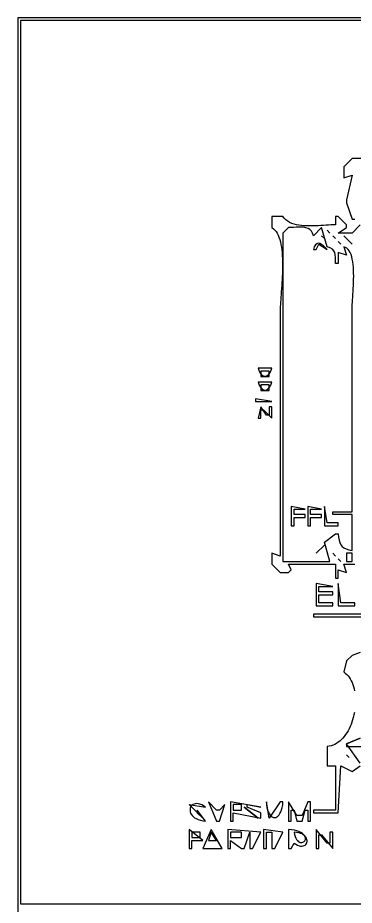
# Model space of a CAD drawing. Extents: x 0 to 2384, y 0 to 1684.
# Drawn here: x 869 to 990.8, y 1191.5 to 1513 of the extents above; entities that cross this region are included whole.
import ezdxf

# ---------------------------------------------------------------- set-up
doc = ezdxf.new("R2010")
doc.units = 0
doc.layers.add('C7', color=7, linetype='CONTINUOUS')

msp = doc.modelspace()

# ---------------------------------------------------------------- linework, layer by layer
at = {"layer": 'C7'}
for points in [[(869, 1513), (869, 449), (1230, 449), (1230, 1513), (869, 1513)], [(870, 1512), (870, 1192), (1229, 1192), (1229, 1512), (870, 1512)], [(990, 1462), (987, 1459), (987, 1455), (990, 1456), (988, 1447), (988, 1446), (990, 1440), (991, 1440)], [(994, 1462), (990, 1462)], [(993, 1438), (990, 1435), (985, 1435), (988, 1437), (988, 1438), (985, 1441), (984, 1441), (984, 1438), (983.2182, 1437.9877), (982.3856, 1437.9543), (981.5087, 1437.9053), (980.5939, 1437.8457), (979.6477, 1437.7809), (978.6765, 1437.7162), (977.6868, 1437.6569), (976.6849, 1437.6081), (975.6775, 1437.5754), (974.6708, 1437.5638), (973.6714, 1437.5786), (972.6856, 1437.6253), (971.72, 1437.709), (970.781, 1437.8349), (969.8751, 1438.0085), (969.0086, 1438.235), (968.188, 1438.5196), (967.4199, 1438.8677), (966.7105, 1439.2845), (966.0665, 1439.7753), (965.4941, 1440.3453), (965, 1441), (961, 1441), (961, 1437), (961.5441, 1436.5901), (962.0379, 1436.1028), (962.4833, 1435.5425), (962.8826, 1434.9136), (963.2378, 1434.2207), (963.5512, 1433.4683), (963.8249, 1432.6607), (964.0609, 1431.8025), (964.2615, 1430.8982), (964.4288, 1429.9523), (964.5649, 1428.9691), (964.6719, 1427.9533), (964.7521, 1426.9093), (964.8075, 1425.8415), (964.8402, 1424.7545), (964.8525, 1423.6526), (964.8464, 1422.5405), (964.8241, 1421.4226), (964.7878, 1420.3033), (964.7395, 1419.1871), (964.6815, 1418.0785), (964.6158, 1416.9821), (964.5445, 1415.9022), (964.4699, 1414.8434), (964.3941, 1413.81), (964.3192, 1412.8067), (964.2473, 1411.8379), (964.1807, 1410.908), (964.1213, 1410.0216), (964.0714, 1409.1831), (964.0331, 1408.397), (964.0086, 1407.6678), (964, 1407), (964, 1318), (961, 1319), (961, 1315), (964, 1312), (967, 1312), (968, 1313), (967, 1315), (984, 1315), (984, 1310), (985, 1310), (985, 1313), (988, 1312), (987, 1315), (991, 1315)], [(967, 1437), (965, 1435), (965, 1316), (982, 1316), (980, 1323), (984, 1326), (985, 1326), (985.1217, 1324.7978), (985.3014, 1323.7593), (985.5606, 1322.8716), (985.921, 1322.1221), (986.4043, 1321.4979), (987.0322, 1320.9863), (987.8263, 1320.5746), (988.8083, 1320.2501), (990, 1320), (990, 1333), (983, 1333), (983, 1334), (990, 1334), (990, 1407), (990.01, 1407.607), (990.0382, 1408.3021), (990.081, 1409.0771), (990.1353, 1409.9236), (990.1978, 1410.8332), (990.2651, 1411.7978), (990.3341, 1412.8089), (990.4014, 1413.8583), (990.4638, 1414.9375), (990.5179, 1416.0384), (990.5605, 1417.1526), (990.5883, 1418.2717), (990.598, 1419.3876), (990.5864, 1420.4917), (990.5502, 1421.5759), (990.486, 1422.6317), (990.3907, 1423.651), (990.2609, 1424.6253), (990.0933, 1425.5464), (989.8847, 1426.4059), (989.6318, 1427.1955), (989.3313, 1427.9069), (988.9799, 1428.5318), (988.5743, 1429.0619), (988.1113, 1429.4888), (987.5876, 1429.8043), (987, 1430), (988, 1427), (985, 1428), (985, 1424), (984, 1424), (984.0067, 1425.1449), (984.004, 1426.1824), (983.942, 1427.1098), (983.771, 1427.9243), (983.441, 1428.6233), (982.9024, 1429.204), (982.1053, 1429.6638), (981, 1430), (979, 1437), (976, 1434), (975.7026, 1434.9448), (975.2726, 1435.6864), (974.7249, 1436.2477), (974.0748, 1436.6519), (973.3373, 1436.9221), (972.5276, 1437.0813), (971.6608, 1437.1527), (970.752, 1437.1593), (969.8164, 1437.1242), (968.8691, 1437.0706), (967.9253, 1437.0215), (967, 1437)], [(979, 1434), (980, 1433), (979, 1434)], [(981, 1436), (982, 1435), (981, 1436)], [(983, 1434), (984, 1433), (983, 1434)], [(987, 1434), (990, 1431), (987, 1434)], [(976, 1429), (977, 1429), (978, 1431), (981, 1429), (980.3345, 1429.7293), (979.6651, 1430.3568), (979.0051, 1430.8479), (978.3681, 1431.1683), (977.7676, 1431.2833), (977.217, 1431.1584), (976.7299, 1430.7593), (976.3197, 1430.0513), (976, 1429)], [(985, 1432), (986, 1431), (985, 1432)], [(956, 1386), (956.4159, 1384.9622), (956.8879, 1384.155), (957.4019, 1383.5785), (957.9439, 1383.2326), (958.5, 1383.1173), (959.056, 1383.2326), (959.5981, 1383.5785), (960.1121, 1384.155), (960.584, 1384.9622), (961, 1386), (956, 1386)], [(957, 1385), (957, 1383), (960, 1383), (960, 1385), (957, 1385)], [(956, 1381), (956.4159, 1379.9622), (956.8879, 1379.155), (957.4019, 1378.5785), (957.9439, 1378.2326), (958.5, 1378.1173), (959.056, 1378.2326), (959.598, 1378.5785), (960.112, 1379.155), (960.584, 1379.9622), (961, 1381), (956, 1381)], [(957, 1380), (957, 1378), (960, 1378), (960, 1380), (957, 1380)], [(955, 1375), (955, 1374), (961, 1374), (955, 1375)], [(957, 1372), (956, 1368), (957, 1368), (957, 1371), (958, 1371), (961, 1368), (961, 1372), (960, 1372), (960, 1369), (959, 1369), (957, 1372)], [(968, 1336), (968, 1329), (969, 1329), (969, 1332), (973, 1332), (973, 1333), (969, 1333), (969, 1335), (973, 1335), (968, 1336)], [(974, 1336), (974, 1329), (975, 1329), (975, 1332), (979, 1332), (979, 1333), (975, 1333), (975, 1335), (979, 1335), (974, 1336)], [(980, 1336), (980, 1329), (985, 1329), (985, 1330), (981, 1330), (980, 1336)], [(977, 1319), (980, 1322), (977, 1319)], [(983, 1319), (984, 1318), (983, 1319)], [(988, 1319), (988, 1316), (990, 1316), (990, 1319), (988, 1319)], [(985, 1317), (986, 1316), (985, 1317)], [(977, 1308), (977, 1300), (983, 1300), (983, 1301), (978, 1301), (978, 1304), (983, 1304), (983, 1305), (978, 1305), (978, 1307), (983, 1307), (977, 1308)], [(985, 1308), (985, 1300), (991, 1300), (991, 1301), (986, 1301), (985, 1308)], [(976, 1297), (976, 1296), (1047, 1296), (1025, 1297), (976, 1297)], [(993, 1283), (990, 1282), (988, 1280), (987, 1276), (987.5585, 1275.5964), (988.0757, 1275.139), (988.5521, 1274.6309), (988.9882, 1274.0753), (989.3843, 1273.4753), (989.741, 1272.8342), (990.0587, 1272.155), (990.3379, 1271.4409), (990.5791, 1270.6951), (990.7827, 1269.9208), (990.9492, 1269.1211)], [(990.8546, 1261.3026), (990.6756, 1260.4228), (990.4647, 1259.5524), (990.2222, 1258.6945), (989.9487, 1257.8523), (989.6446, 1257.029), (989.3104, 1256.2277), (988.9465, 1255.4516), (988.5535, 1254.7038), (988.1317, 1253.9875), (987.6817, 1253.3059), (987.2039, 1252.6621), (986.6988, 1252.0593), (986.1668, 1251.5007), (985.6084, 1250.9893), (985.0241, 1250.5284), (984.4143, 1250.1212), (983.7796, 1249.7707), (983.1203, 1249.4802), (982.4369, 1249.2528), (981.73, 1249.0917), (981, 1249), (981, 1242), (984, 1242), (984, 1226), (976, 1226), (976, 1225), (985, 1225), (986, 1242), (990, 1240), (993, 1242)], [(993, 1243), (988, 1250), (993, 1252)], [(993, 1252), (988, 1250), (988, 1249), (998, 1249)], [(988, 1246), (989, 1245), (988, 1246)], [(937, 1222), (934, 1226), (934, 1225), (936, 1223), (931, 1228), (937, 1227), (936.2792, 1227.4861), (935.595, 1227.8511), (934.9503, 1228.1033), (934.3483, 1228.2511), (933.792, 1228.3028), (933.2844, 1228.2667), (932.8288, 1228.1512), (932.428, 1227.9647), (932.0853, 1227.7154), (931.8036, 1227.4117), (931.5862, 1227.0619), (931.4359, 1226.6745), (931.356, 1226.2577), (931.3494, 1225.8198), (931.4193, 1225.3692), (931.5687, 1224.9143), (931.8008, 1224.4634), (932.1185, 1224.0247), (932.525, 1223.6068), (933.0233, 1223.2178), (933.6165, 1222.8662), (934.3077, 1222.5603), (935.1, 1222.3084), (935.9964, 1222.1188), (937, 1222)], [(938, 1229), (941, 1222), (942, 1222), (944, 1228), (942, 1226), (941, 1226), (938, 1229)], [(946, 1229), (946, 1222), (947, 1222), (947, 1225), (957, 1223), (957, 1225), (952, 1227), (952, 1228), (957, 1227), (946, 1229)], [(959, 1229), (959.0746, 1227.9054), (959.2179, 1226.9272), (959.4224, 1226.0652), (959.6805, 1225.3193), (959.9847, 1224.6891), (960.3277, 1224.1745), (960.7019, 1223.7754), (961.0997, 1223.4915), (961.5139, 1223.3226), (961.9367, 1223.2685), (962.3609, 1223.329), (962.7788, 1223.504), (963.183, 1223.7932), (963.566, 1224.1965), (963.9203, 1224.7136), (964.2385, 1225.3444), (964.5131, 1226.0886), (964.7365, 1226.946), (964.9013, 1227.9166), (965, 1229), (964, 1229), (960, 1223), (959, 1229)], [(967, 1229), (967, 1222), (968, 1222), (968, 1226), (969, 1226), (970, 1222), (972, 1222), (973, 1226), (974, 1226), (974, 1222), (975, 1222), (975, 1229), (974, 1229), (972, 1224), (970, 1224), (967, 1229)], [(947, 1228), (947, 1226), (950, 1226), (950, 1228), (947, 1228)], [(951, 1227), (956, 1223), (951, 1227)], [(931, 1219), (931, 1212), (932, 1212), (932, 1215), (936, 1215), (931, 1219)], [(939, 1219), (936, 1212), (937, 1212), (942, 1212), (943, 1212), (939, 1219)], [(945, 1219), (945, 1212), (946, 1212), (946, 1215), (950, 1212), (951, 1212), (953, 1218), (953, 1212), (954, 1212), (957, 1218), (945, 1219)], [(958, 1219), (958, 1212), (959, 1212), (959, 1218), (961, 1218), (961, 1212), (962, 1212), (965, 1218), (958, 1219)], [(967, 1219), (967, 1212), (968, 1212), (969, 1214), (969.6435, 1213.5817), (970.2526, 1213.2731), (970.8239, 1213.0665), (971.3539, 1212.9544), (971.8394, 1212.9292), (972.2769, 1212.9833), (972.663, 1213.1091), (972.9946, 1213.2991), (973.268, 1213.5457), (973.48, 1213.8413), (973.6273, 1214.1783), (973.7064, 1214.5491), (973.7139, 1214.9462), (973.6466, 1215.3619), (973.501, 1215.7888), (973.2738, 1216.2192), (972.9616, 1216.6455), (972.561, 1217.0601), (972.0687, 1217.4555), (971.4813, 1217.8242), (970.7954, 1218.1584), (970.0077, 1218.4507), (969.1148, 1218.6934), (968.1134, 1218.879), (967, 1219)], [(977, 1219), (977, 1212), (978, 1212), (978, 1217), (979, 1217), (983, 1212), (983, 1218), (982, 1218), (982, 1214), (981, 1214), (977, 1219)], [(932, 1218), (932, 1216), (935, 1216), (935, 1218), (932, 1218)], [(939, 1218), (938, 1215), (941, 1215), (939, 1218)], [(946, 1218), (946, 1216), (950, 1216), (950, 1218), (946, 1218)], [(969, 1218), (969.1741, 1217.1591), (969.3913, 1216.4395), (969.6447, 1215.8345), (969.9278, 1215.3373), (970.2335, 1214.941), (970.5553, 1214.6388), (970.8862, 1214.424), (971.2196, 1214.2897), (971.5486, 1214.2292), (971.8664, 1214.2356), (972.1664, 1214.3021), (972.4417, 1214.422), (972.6855, 1214.5885), (972.891, 1214.7947), (973.0516, 1215.0339), (973.1603, 1215.2993), (973.2105, 1215.584), (973.1953, 1215.8812), (973.108, 1216.1842), (972.9418, 1216.4862), (972.69, 1216.7804), (972.3456, 1217.0599), (971.9021, 1217.3179), (971.3525, 1217.5478), (970.6901, 1217.7426), (969.9082, 1217.8956), (969, 1218)]]:
    msp.add_lwpolyline(points, dxfattribs=at)

doc.saveas('drawing.dxf')
